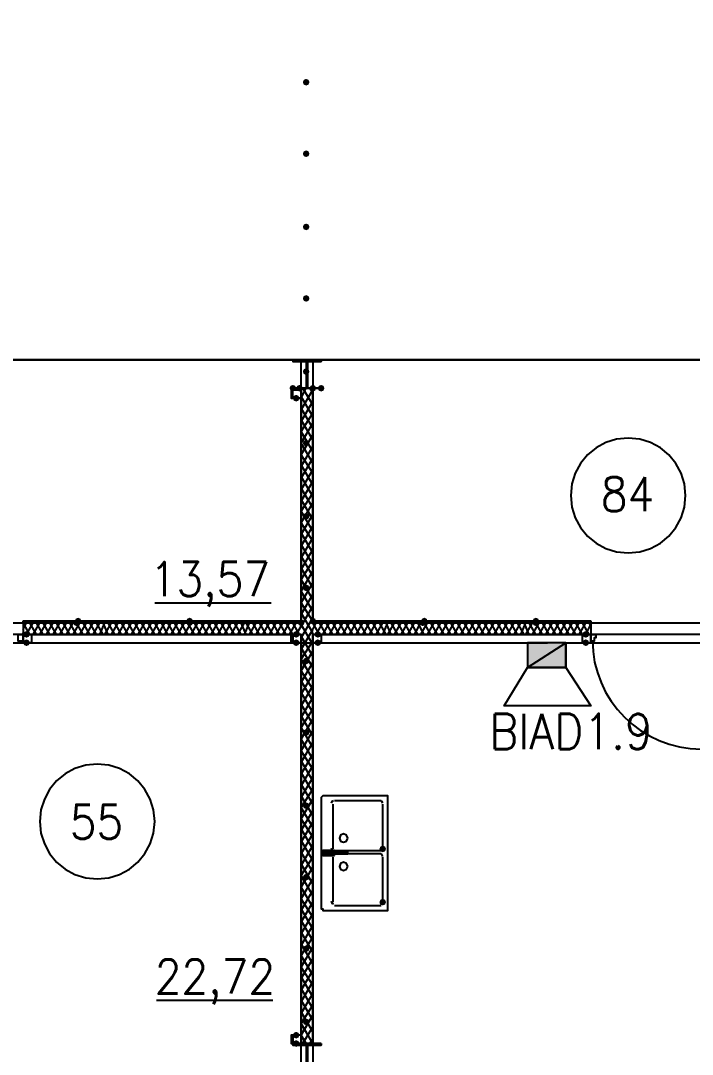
# Model space of a CAD drawing. Header units: millimetres. Extents: x 0 to 420, y 0 to 297.
# Drawn here: x 213.85 to 230.93, y 139.34 to 165.65 of the extents above; entities that cross this region are included whole.
import ezdxf

# ---------------------------------------------------------------- set-up
doc = ezdxf.new("R2010")
doc.units = ezdxf.units.MM
doc.layers.get('0').update_dxf_attribs({"linetype": 'CONTINUOUS'})
doc.styles.get("Standard").update_dxf_attribs({"font": 'STANDARD'})

msp = doc.modelspace()

# ---------------------------------------------------------------- hatches: boundary and pattern name
at = {"true_color": 0x000007}
for points in [[(221.191667, 164.084), (221.166796, 164.024204), (221.107, 163.999333), (221.047204, 164.024204), (221.022333, 164.084), (221.047204, 164.143796), (221.107, 164.168667), (221.166796, 164.143796)], [(221.191667, 162.263667), (221.166796, 162.203871), (221.107, 162.179), (221.047204, 162.203871), (221.022333, 162.263667), (221.047204, 162.323462), (221.107, 162.348333), (221.166796, 162.323463)], [(221.191667, 160.401), (221.166796, 160.341204), (221.107, 160.316333), (221.047204, 160.341204), (221.022333, 160.401), (221.047204, 160.460796), (221.107, 160.485667), (221.166796, 160.460796)], [(221.191667, 158.580667), (221.166796, 158.520871), (221.107, 158.496), (221.047204, 158.520871), (221.022333, 158.580667), (221.047204, 158.640462), (221.107, 158.665333), (221.166796, 158.640463)], [(221.191667, 156.718), (221.166796, 156.658204), (221.107, 156.633333), (221.047204, 156.658204), (221.022333, 156.718), (221.047204, 156.777796), (221.107, 156.802667), (221.166796, 156.777796)], [(220.853, 156.294667), (220.828129, 156.234871), (220.768333, 156.21), (220.708538, 156.234871), (220.683667, 156.294667), (220.708537, 156.354462), (220.768333, 156.379333), (220.828129, 156.354463)], [(221.022333, 156.294667), (220.997462, 156.234871), (220.937667, 156.21), (220.877871, 156.234871), (220.853, 156.294667), (220.877871, 156.354462), (220.937667, 156.379333), (220.997462, 156.354463)], [(221.361, 156.294667), (221.336129, 156.234871), (221.276333, 156.21), (221.216538, 156.234871), (221.191667, 156.294667), (221.216537, 156.354462), (221.276333, 156.379333), (221.336129, 156.354463)], [(221.572667, 156.294667), (221.547796, 156.234871), (221.488, 156.21), (221.428204, 156.234871), (221.403333, 156.294667), (221.428204, 156.354462), (221.488, 156.379333), (221.547796, 156.354463)], [(220.937667, 156.040667), (220.912796, 155.980871), (220.853, 155.956), (220.793204, 155.980871), (220.768333, 156.040667), (220.793204, 156.100462), (220.853, 156.125333), (220.912796, 156.100463)], [(221.191667, 154.897667), (221.166796, 154.837871), (221.107, 154.813), (221.047204, 154.837871), (221.022333, 154.897667), (221.047204, 154.957462), (221.107, 154.982333), (221.166796, 154.957463)], [(221.191667, 153.035), (221.166796, 152.975204), (221.107, 152.950333), (221.047204, 152.975204), (221.022333, 153.035), (221.047204, 153.094796), (221.107, 153.119667), (221.166796, 153.094796)], [(221.191667, 151.214667), (221.166796, 151.154871), (221.107, 151.13), (221.047204, 151.154871), (221.022333, 151.214667), (221.047204, 151.274462), (221.107, 151.299333), (221.166796, 151.274463)], [(214.079667, 150.029333), (214.054796, 149.969538), (213.995, 149.944667), (213.935204, 149.969538), (213.910333, 150.029333), (213.935204, 150.089129), (213.995, 150.114), (214.054796, 150.089129)], [(220.937667, 150.029333), (220.912796, 149.969538), (220.853, 149.944667), (220.793204, 149.969538), (220.768333, 150.029333), (220.793204, 150.089129), (220.853, 150.114), (220.912796, 150.089129)], [(221.488, 150.029333), (221.463129, 149.969538), (221.403333, 149.944667), (221.343538, 149.969538), (221.318667, 150.029333), (221.343537, 150.089129), (221.403333, 150.114), (221.463129, 150.089129)], [(228.303667, 150.029333), (228.278796, 149.969538), (228.219, 149.944667), (228.159204, 149.969538), (228.134333, 150.029333), (228.159204, 150.089129), (228.219, 150.114), (228.278796, 150.089129)], [(214.079667, 149.817667), (214.054796, 149.757871), (213.995, 149.733), (213.935204, 149.757871), (213.910333, 149.817667), (213.935204, 149.877462), (213.995, 149.902333), (214.054796, 149.877463)], [(220.937667, 149.817667), (220.912796, 149.757871), (220.853, 149.733), (220.793204, 149.757871), (220.768333, 149.817667), (220.793204, 149.877462), (220.853, 149.902333), (220.912796, 149.877463)], [(221.488, 149.817667), (221.463129, 149.757871), (221.403333, 149.733), (221.343538, 149.757871), (221.318667, 149.817667), (221.343537, 149.877462), (221.403333, 149.902333), (221.463129, 149.877463)], [(228.303667, 149.817667), (228.278796, 149.757871), (228.219, 149.733), (228.159204, 149.757871), (228.134333, 149.817667), (228.159204, 149.877462), (228.219, 149.902333), (228.278796, 149.877463)], [(221.191667, 149.352), (221.166796, 149.292204), (221.107, 149.267333), (221.047204, 149.292204), (221.022333, 149.352), (221.047204, 149.411796), (221.107, 149.436667), (221.166796, 149.411796)], [(221.191667, 147.531667), (221.166796, 147.471871), (221.107, 147.447), (221.047204, 147.471871), (221.022333, 147.531667), (221.047204, 147.591462), (221.107, 147.616333), (221.166796, 147.591463)], [(221.191667, 145.669), (221.166796, 145.609204), (221.107, 145.584333), (221.047204, 145.609204), (221.022333, 145.669), (221.047204, 145.728796), (221.107, 145.753667), (221.166796, 145.728796)], [(223.139, 144.568333), (223.114129, 144.508537), (223.054333, 144.483667), (222.994538, 144.508537), (222.969667, 144.568333), (222.994537, 144.628129), (223.054333, 144.653), (223.114129, 144.628129)], [(221.191667, 143.848667), (221.166796, 143.788871), (221.107, 143.764), (221.047204, 143.788871), (221.022333, 143.848667), (221.047204, 143.908462), (221.107, 143.933333), (221.166796, 143.908463)], [(223.139, 143.213667), (223.114129, 143.153871), (223.054333, 143.129), (222.994538, 143.153871), (222.969667, 143.213667), (222.994537, 143.273462), (223.054333, 143.298333), (223.114129, 143.273463)], [(221.191667, 142.028333), (221.166796, 141.968537), (221.107, 141.943667), (221.047204, 141.968537), (221.022333, 142.028333), (221.047204, 142.088129), (221.107, 142.113), (221.166796, 142.088129)], [(221.191667, 140.165667), (221.166796, 140.105871), (221.107, 140.081), (221.047204, 140.105871), (221.022333, 140.165667), (221.047204, 140.225462), (221.107, 140.250333), (221.166796, 140.225463)], [(220.937667, 139.827), (220.912796, 139.767204), (220.853, 139.742333), (220.793204, 139.767204), (220.768333, 139.827), (220.793204, 139.886796), (220.853, 139.911667), (220.912796, 139.886796)], [(220.937667, 139.615333), (220.912796, 139.555537), (220.853, 139.530667), (220.793204, 139.555537), (220.768333, 139.615333), (220.793204, 139.675129), (220.853, 139.7), (220.912796, 139.675129)]]:
    msp.add_hatch(color=0, dxfattribs=at).paths.add_polyline_path(points, flags=0)
h = msp.add_hatch(color=0, dxfattribs=at)
h.paths.add_polyline_path([(220.98, 150.368), (213.910333, 150.368), (220.98, 150.325667)], flags=0)
h.paths.add_polyline_path([(213.910333, 150.368), (220.98, 150.325667), (213.910333, 150.325667)], flags=0)
at = {"true_color": 0x0000fe}
for points in [[(215.349667, 150.325667), (215.324796, 150.265871), (215.265, 150.241), (215.205204, 150.265871), (215.180333, 150.325667), (215.205204, 150.385462), (215.265, 150.410333), (215.324796, 150.385463)], [(215.392, 150.368), (215.367129, 150.308204), (215.307333, 150.283333), (215.247537, 150.308204), (215.222667, 150.368), (215.247537, 150.427796), (215.307333, 150.452667), (215.367129, 150.427796)], [(218.228333, 150.368), (218.203463, 150.308204), (218.143667, 150.283333), (218.083871, 150.308204), (218.059, 150.368), (218.083871, 150.427796), (218.143667, 150.452667), (218.203462, 150.427796)], [(218.228333, 150.325667), (218.203463, 150.265871), (218.143667, 150.241), (218.083871, 150.265871), (218.059, 150.325667), (218.083871, 150.385462), (218.143667, 150.410333), (218.203462, 150.385463)], [(221.064667, 150.325667), (221.039796, 150.265871), (220.98, 150.241), (220.920204, 150.265871), (220.895333, 150.325667), (220.920204, 150.385462), (220.98, 150.410333), (221.039796, 150.385463)], [(221.064667, 150.325667), (221.039796, 150.265871), (220.98, 150.241), (220.920204, 150.265871), (220.895333, 150.325667), (220.920204, 150.385462), (220.98, 150.410333), (221.039796, 150.385463)], [(221.361, 150.368), (221.336129, 150.308204), (221.276333, 150.283333), (221.216538, 150.308204), (221.191667, 150.368), (221.216537, 150.427796), (221.276333, 150.452667), (221.336129, 150.427796)], [(221.361, 150.368), (221.336129, 150.308204), (221.276333, 150.283333), (221.216538, 150.308204), (221.191667, 150.368), (221.216537, 150.427796), (221.276333, 150.452667), (221.336129, 150.427796)], [(224.155, 150.325667), (224.130129, 150.265871), (224.070333, 150.241), (224.010538, 150.265871), (223.985667, 150.325667), (224.010537, 150.385462), (224.070333, 150.410333), (224.130129, 150.385463)], [(224.197333, 150.368), (224.172462, 150.308204), (224.112667, 150.283333), (224.052871, 150.308204), (224.028, 150.368), (224.052871, 150.427796), (224.112667, 150.452667), (224.172462, 150.427796)], [(227.033667, 150.368), (227.008796, 150.308204), (226.949, 150.283333), (226.889204, 150.308204), (226.864333, 150.368), (226.889204, 150.427796), (226.949, 150.452667), (227.008796, 150.427796)], [(227.033667, 150.325667), (227.008796, 150.265871), (226.949, 150.241), (226.889204, 150.265871), (226.864333, 150.325667), (226.889204, 150.385462), (226.949, 150.410333), (227.008796, 150.385463)]]:
    msp.add_hatch(color=0, dxfattribs=at).paths.add_polyline_path(points, flags=0)
at = {"true_color": 0x000007}
h = msp.add_hatch(color=0, dxfattribs=at)
h.paths.add_polyline_path([(228.346, 150.368), (221.276333, 150.368), (228.346, 150.325667)], flags=0)
h.paths.add_polyline_path([(221.276333, 150.368), (228.346, 150.325667), (221.276333, 150.325667)], flags=0)
at = {"true_color": 0x000052}
h = msp.add_hatch(color=0, dxfattribs=at)
h.paths.add_polyline_path([(227.711001, 149.182666), (226.737334, 149.182666), (227.711001, 149.817666)], flags=0)
h.paths.add_polyline_path([(226.737334, 149.182666), (227.711001, 149.817666), (226.737334, 149.817666)], flags=0)

# ---------------------------------------------------------------- linework, layer by layer
at = {"color": 0, "true_color": 0x000005}
for points in [[(227.711001, 149.817666), (250.909667, 149.817666), (250.909667, 138.175999), (252.899334, 138.175999), (252.899334, 138.133666), (252.899334, 138.175999), (256.159001, 138.175999), (256.159001, 149.817666), (373.168334, 149.817666), (373.168334, 175.048333), (260.773334, 175.048333), (255.100667, 175.048333), (255.100667, 153.966333), (254.889001, 153.966333), (254.592667, 153.966333), (254.592667, 186.393666), (253.830667, 186.393666), (238.633001, 186.393666), (238.633001, 175.048333), (226.737334, 175.048333), (122.343335, 175.048333)], [(116.755335, 154.093333), (122.809001, 154.093333), (122.809001, 149.817666), (227.245334, 149.817666)]]:
    msp.add_lwpolyline(points, dxfattribs=at)
at = {"color": 0, "true_color": 0x000008}
msp.add_lwpolyline([(238.887, 157.014333), (238.887, 167.851667), (117.432667, 167.851667), (117.432667, 157.014333)], close=True, dxfattribs=at)
at = {"color": 0, "true_color": 0x0000ab}
for points in [[(203.877333, 150.325667), (220.98, 150.325667), (220.98, 157.014333), (203.877333, 157.014333)], [(221.276333, 157.014333), (221.276333, 150.325667), (238.887, 150.325667), (238.887, 157.014333)]]:
    msp.add_lwpolyline(points, close=True, dxfattribs=at)
at = {"color": 0, "true_color": 0x000007}
for points in [[(220.768333, 157.014333), (220.768333, 156.972)], [(220.937667, 157.014333), (220.937667, 156.972)], [(221.107, 157.014333), (221.107, 156.294667)], [(221.276333, 157.014333), (221.276333, 156.972)], [(221.488, 157.014333), (221.488, 156.972)], [(220.853, 156.294667), (220.853, 156.252333)], [(220.98, 156.040667), (221.107, 156.294667)], [(220.98, 156.294667), (220.98, 150.325667)], [(221.276333, 150.325667), (221.276333, 156.294667), (220.98, 156.294667)], [(221.276333, 155.871333), (221.022333, 156.294667)], [(221.276333, 156.167667), (221.191667, 156.294667)], [(220.98, 155.744333), (221.276333, 156.252333)], [(221.276333, 155.575), (220.98, 156.083)], [(220.98, 155.448), (221.276333, 155.956)], [(221.276333, 155.278667), (220.98, 155.786667)], [(220.98, 155.194), (221.276333, 155.659667)], [(221.276333, 154.982333), (220.98, 155.490333)], [(220.98, 154.897667), (221.276333, 155.405667)], [(221.276333, 154.686), (220.98, 155.194)], [(220.98, 154.601333), (221.276333, 155.109333)], [(230.759, 153.564167), (230.729328, 153.85851), (230.644228, 154.132662), (230.509572, 154.380749), (230.331232, 154.596899), (230.115083, 154.775238), (229.866996, 154.909894), (229.592844, 154.994995), (229.2985, 155.024667), (229.004156, 154.994995), (228.730004, 154.909894), (228.481917, 154.775238), (228.265768, 154.596899), (228.087428, 154.380749), (227.952772, 154.132662), (227.867672, 153.85851), (227.838, 153.564167)], [(221.276333, 154.389667), (220.98, 154.897667)], [(220.98, 154.305), (221.276333, 154.813)], [(221.276333, 154.135667), (220.98, 154.601333)], [(220.98, 154.008667), (221.276333, 154.516667)], [(221.276333, 153.839333), (220.98, 154.347333)], [(220.98, 153.712333), (221.276333, 154.220333)], [(221.276333, 153.543), (220.98, 154.051)], [(220.98, 153.416), (221.276333, 153.924)], [(221.276333, 153.246667), (220.98, 153.754667)], [(220.98, 153.162), (221.276333, 153.627667)], [(221.276333, 152.950333), (220.98, 153.458333)], [(227.838, 153.564167), (227.867672, 153.269823), (227.952772, 152.995671), (228.087428, 152.747584), (228.265768, 152.531434), (228.481917, 152.353095), (228.730004, 152.218439), (229.004156, 152.133339), (229.2985, 152.103667), (229.592844, 152.133339), (229.866996, 152.218439), (230.115083, 152.353095), (230.331232, 152.531434), (230.509572, 152.747584), (230.644228, 152.995671), (230.729328, 153.269823), (230.759, 153.564167)], [(220.98, 152.865667), (221.276333, 153.373667)], [(221.276333, 152.654), (220.98, 153.162)], [(220.98, 152.569333), (221.276333, 153.077333)], [(221.276333, 152.4), (220.98, 152.865667)], [(220.98, 152.273), (221.276333, 152.781)], [(221.276333, 152.103667), (220.98, 152.611667)], [(220.98, 151.976667), (221.276333, 152.484667)], [(221.276333, 151.807333), (220.98, 152.315333)], [(220.98, 151.680333), (221.276333, 152.188333)], [(221.276333, 151.511), (220.98, 152.019)], [(220.98, 151.426333), (221.276333, 151.892)], [(221.276333, 151.214667), (220.98, 151.722667)], [(220.98, 151.13), (221.276333, 151.638)], [(221.276333, 150.918333), (220.98, 151.426333)], [(220.98, 150.833667), (221.276333, 151.341667)], [(221.276333, 150.622), (220.98, 151.13)], [(220.98, 150.537333), (221.276333, 151.045333)], [(217.254667, 150.833667), (220.218, 150.833667)], [(221.276333, 150.368), (220.98, 150.833667)], [(220.98, 150.241), (221.276333, 150.749)], [(221.276333, 150.071667), (220.98, 150.579667)], [(220.98, 150.325667), (213.910333, 150.325667), (220.98, 150.368), (213.910333, 150.368)], [(213.910333, 150.156333), (213.995, 150.325667)], [(214.079667, 150.029333), (213.910333, 150.325667)], [(213.910333, 150.325667), (213.910333, 150.029333)], [(213.910333, 150.325667), (213.910333, 150.029333)], [(220.98, 150.325667), (213.910333, 150.325667)], [(213.995, 150.029333), (214.164333, 150.325667)], [(214.249, 150.029333), (214.079667, 150.325667)], [(214.164333, 150.029333), (214.333667, 150.325667)], [(214.418333, 150.029333), (214.249, 150.325667)], [(214.333667, 150.029333), (214.503, 150.325667)], [(214.587667, 150.029333), (214.418333, 150.325667)], [(214.503, 150.029333), (214.672333, 150.325667)], [(214.757, 150.029333), (214.587667, 150.325667)], [(214.672333, 150.029333), (214.841667, 150.325667)], [(214.926333, 150.029333), (214.757, 150.325667)], [(214.841667, 150.029333), (215.011, 150.325667)], [(215.095667, 150.029333), (214.926333, 150.325667)], [(215.011, 150.029333), (215.180333, 150.325667)], [(215.265, 150.029333), (215.095667, 150.325667)], [(215.180333, 150.029333), (215.349667, 150.325667)], [(215.434333, 150.029333), (215.265, 150.325667)], [(215.349667, 150.029333), (215.519, 150.325667)], [(215.603667, 150.029333), (215.434333, 150.325667)], [(215.519, 150.029333), (215.688333, 150.325667)], [(215.773, 150.029333), (215.603667, 150.325667)], [(215.688333, 150.029333), (215.857667, 150.325667)], [(215.942333, 150.029333), (215.773, 150.325667)], [(215.857667, 150.029333), (215.984667, 150.325667)], [(216.069333, 150.029333), (215.942333, 150.325667)], [(215.984667, 150.029333), (216.154, 150.325667)], [(216.238667, 150.029333), (216.069333, 150.325667)], [(216.154, 150.029333), (216.323333, 150.325667)], [(216.408, 150.029333), (216.238667, 150.325667)], [(216.323333, 150.029333), (216.492667, 150.325667)], [(216.577333, 150.029333), (216.408, 150.325667)], [(216.492667, 150.029333), (216.662, 150.325667)], [(216.746667, 150.029333), (216.577333, 150.325667)], [(216.662, 150.029333), (216.831333, 150.325667)], [(216.916, 150.029333), (216.746667, 150.325667)], [(216.831333, 150.029333), (217.000667, 150.325667)], [(217.085333, 150.029333), (216.916, 150.325667)], [(217.000667, 150.029333), (217.17, 150.325667)], [(217.254667, 150.029333), (217.085333, 150.325667)], [(217.17, 150.029333), (217.339333, 150.325667)], [(217.424, 150.029333), (217.254667, 150.325667)], [(217.339333, 150.029333), (217.508667, 150.325667)], [(217.593333, 150.029333), (217.424, 150.325667)], [(217.508667, 150.029333), (217.678, 150.325667)], [(217.762667, 150.029333), (217.593333, 150.325667)], [(217.678, 150.029333), (217.847333, 150.325667)], [(217.932, 150.029333), (217.762667, 150.325667)], [(217.847333, 150.029333), (218.016667, 150.325667)], [(218.101333, 150.029333), (217.932, 150.325667)], [(218.016667, 150.029333), (218.186, 150.325667)], [(218.270667, 150.029333), (218.101333, 150.325667)], [(218.186, 150.029333), (218.355333, 150.325667)], [(218.44, 150.029333), (218.270667, 150.325667)], [(218.355333, 150.029333), (218.524667, 150.325667)], [(218.609333, 150.029333), (218.44, 150.325667)], [(218.524667, 150.029333), (218.694, 150.325667)], [(218.778667, 150.029333), (218.609333, 150.325667)], [(218.694, 150.029333), (218.863333, 150.325667)], [(218.948, 150.029333), (218.778667, 150.325667)], [(218.863333, 150.029333), (219.032667, 150.325667)], [(219.117333, 150.029333), (218.948, 150.325667)], [(219.032667, 150.029333), (219.202, 150.325667)], [(219.286667, 150.029333), (219.117333, 150.325667)], [(219.202, 150.029333), (219.371333, 150.325667)], [(219.456, 150.029333), (219.286667, 150.325667)], [(219.371333, 150.029333), (219.540667, 150.325667)], [(219.583, 150.029333), (219.456, 150.325667)], [(219.540667, 150.029333), (219.667667, 150.325667)], [(219.752333, 150.029333), (219.583, 150.325667)], [(219.667667, 150.029333), (219.837, 150.325667)], [(219.921667, 150.029333), (219.752333, 150.325667)], [(219.837, 150.029333), (220.006333, 150.325667)], [(220.091, 150.029333), (219.921667, 150.325667)], [(220.006333, 150.029333), (220.175667, 150.325667)], [(220.260333, 150.029333), (220.091, 150.325667)], [(220.175667, 150.029333), (220.345, 150.325667)], [(220.429667, 150.029333), (220.260333, 150.325667)], [(220.345, 150.029333), (220.514333, 150.325667)], [(220.599, 150.029333), (220.429667, 150.325667)], [(220.514333, 150.029333), (220.683667, 150.325667)], [(220.768333, 150.029333), (220.599, 150.325667)], [(220.683667, 150.029333), (220.853, 150.325667)], [(220.937667, 150.029333), (220.768333, 150.325667)], [(220.853, 150.029333), (220.98, 150.241)], [(220.98, 150.283333), (220.937667, 150.325667)], [(220.98, 149.944667), (221.276333, 150.452667)], [(221.276333, 149.775333), (220.98, 150.283333)], [(228.346, 150.368), (221.276333, 150.368), (228.346, 150.368), (221.276333, 150.325667)], [(221.276333, 150.156333), (221.361, 150.325667)], [(221.445667, 150.029333), (221.276333, 150.325667)], [(228.346, 150.325667), (221.276333, 150.325667)], [(221.361, 150.029333), (221.530333, 150.325667)], [(221.615, 150.029333), (221.445667, 150.325667)], [(221.530333, 150.029333), (221.699667, 150.325667)], [(221.784333, 150.029333), (221.615, 150.325667)], [(221.699667, 150.029333), (221.869, 150.325667)], [(221.953667, 150.029333), (221.784333, 150.325667)], [(221.869, 150.029333), (222.038333, 150.325667)], [(222.123, 150.029333), (221.953667, 150.325667)], [(222.038333, 150.029333), (222.207667, 150.325667)], [(222.292333, 150.029333), (222.123, 150.325667)], [(222.207667, 150.029333), (222.377, 150.325667)], [(222.461667, 150.029333), (222.292333, 150.325667)], [(222.377, 150.029333), (222.546333, 150.325667)], [(222.631, 150.029333), (222.461667, 150.325667)], [(222.546333, 150.029333), (222.715667, 150.325667)], [(222.800333, 150.029333), (222.631, 150.325667)], [(222.715667, 150.029333), (222.885, 150.325667)], [(222.969667, 150.029333), (222.800333, 150.325667)], [(222.885, 150.029333), (223.054333, 150.325667)], [(223.139, 150.029333), (222.969667, 150.325667)], [(223.054333, 150.029333), (223.181333, 150.325667)], [(223.266, 150.029333), (223.139, 150.325667)], [(223.181333, 150.029333), (223.350667, 150.325667)], [(223.435333, 150.029333), (223.266, 150.325667)], [(223.350667, 150.029333), (223.52, 150.325667)], [(223.604667, 150.029333), (223.435333, 150.325667)], [(223.52, 150.029333), (223.689333, 150.325667)], [(223.774, 150.029333), (223.604667, 150.325667)], [(223.689333, 150.029333), (223.858667, 150.325667)], [(223.943333, 150.029333), (223.774, 150.325667)], [(223.858667, 150.029333), (224.028, 150.325667)], [(224.112667, 150.029333), (223.943333, 150.325667)], [(224.028, 150.029333), (224.197333, 150.325667)], [(224.282, 150.029333), (224.112667, 150.325667)], [(224.197333, 150.029333), (224.366667, 150.325667)], [(224.451333, 150.029333), (224.282, 150.325667)], [(224.366667, 150.029333), (224.536, 150.325667)], [(224.620667, 150.029333), (224.451333, 150.325667)], [(224.536, 150.029333), (224.705333, 150.325667)], [(224.79, 150.029333), (224.620667, 150.325667)], [(224.705333, 150.029333), (224.874667, 150.325667)], [(224.959333, 150.029333), (224.79, 150.325667)], [(224.874667, 150.029333), (225.044, 150.325667)], [(225.128667, 150.029333), (224.959333, 150.325667)], [(225.044, 150.029333), (225.213333, 150.325667)], [(225.298, 150.029333), (225.128667, 150.325667)], [(225.213333, 150.029333), (225.382667, 150.325667)], [(225.467333, 150.029333), (225.298, 150.325667)], [(225.382667, 150.029333), (225.552, 150.325667)], [(225.636667, 150.029333), (225.467333, 150.325667)], [(225.552, 150.029333), (225.721333, 150.325667)], [(225.806, 150.029333), (225.636667, 150.325667)], [(225.721333, 150.029333), (225.890667, 150.325667)], [(225.975333, 150.029333), (225.806, 150.325667)], [(225.890667, 150.029333), (226.06, 150.325667)], [(226.144667, 150.029333), (225.975333, 150.325667)], [(226.06, 150.029333), (226.229333, 150.325667)], [(226.314, 150.029333), (226.144667, 150.325667)], [(226.229333, 150.029333), (226.398667, 150.325667)], [(226.483333, 150.029333), (226.314, 150.325667)], [(226.398667, 150.029333), (226.568, 150.325667)], [(226.652667, 150.029333), (226.483333, 150.325667)], [(226.568, 150.029333), (226.695, 150.325667)], [(226.779667, 150.029333), (226.652667, 150.325667)], [(226.695, 150.029333), (226.864333, 150.325667)], [(226.949, 150.029333), (226.779667, 150.325667)], [(226.864333, 150.029333), (227.033667, 150.325667)], [(227.118333, 150.029333), (226.949, 150.325667)], [(227.033667, 150.029333), (227.203, 150.325667)], [(227.287667, 150.029333), (227.118333, 150.325667)], [(227.203, 150.029333), (227.372333, 150.325667)], [(227.457, 150.029333), (227.287667, 150.325667)], [(227.372333, 150.029333), (227.541667, 150.325667)], [(227.626333, 150.029333), (227.457, 150.325667)], [(227.541667, 150.029333), (227.711, 150.325667)], [(227.795667, 150.029333), (227.626333, 150.325667)], [(227.711, 150.029333), (227.880333, 150.325667)], [(227.965, 150.029333), (227.795667, 150.325667)], [(227.880333, 150.029333), (228.049667, 150.325667)], [(228.134333, 150.029333), (227.965, 150.325667)], [(228.049667, 150.029333), (228.219, 150.325667)], [(228.303667, 150.029333), (228.134333, 150.325667)], [(228.219, 150.029333), (228.346, 150.283333)], [(228.346, 150.241), (228.303667, 150.325667)], [(228.346, 150.325667), (228.346, 150.029333)], [(228.346, 150.325667), (228.346, 150.029333)], [(213.910333, 149.944667), (213.910333, 150.029333), (212.428667, 150.029333)], [(213.910333, 150.029333), (213.910333, 150.071667)], [(213.910333, 150.029333), (220.98, 150.029333)], [(220.98, 149.648333), (221.276333, 150.156333)], [(220.98, 150.029333), (220.98, 139.615333), (221.276333, 139.615333), (221.276333, 150.029333)], [(221.276333, 149.479), (220.98, 149.987)], [(221.276333, 150.029333), (221.276333, 150.071667)], [(221.276333, 150.029333), (228.346, 150.029333)], [(229.827667, 150.029333), (228.346, 150.029333), (228.346, 149.944667)], [(231.267, 149.944667), (231.267, 150.029333), (229.827667, 150.029333)], [(212.428667, 149.817667), (213.910333, 149.817667), (213.910333, 149.944667)], [(220.98, 149.394333), (221.276333, 149.86)], [(228.346, 149.944667), (228.346, 149.817667), (229.827667, 149.817667)], [(228.388333, 149.881167), (228.402649, 149.597658), (228.444667, 149.32234), (228.512993, 149.056605), (228.606234, 148.801849), (228.722996, 148.559463), (228.861886, 148.330843), (229.021509, 148.117381), (229.200472, 147.920472), (229.397381, 147.741509), (229.610843, 147.581886), (229.839463, 147.442996), (230.081849, 147.326234), (230.336605, 147.232993), (230.60234, 147.164667), (230.877658, 147.122649), (231.161167, 147.108333)], [(229.827667, 149.817667), (231.267, 149.817667), (231.267, 149.944667)], [(221.276333, 149.182667), (220.98, 149.690667)], [(220.98, 149.098), (221.276333, 149.606)], [(221.276333, 148.886333), (220.98, 149.394333)], [(220.98, 148.801667), (221.276333, 149.309667)], [(221.276333, 148.632333), (220.98, 149.098)], [(220.98, 148.505333), (221.276333, 149.013333)], [(221.276333, 148.336), (220.98, 148.844)], [(220.98, 148.209), (221.276333, 148.717)], [(221.276333, 148.039667), (220.98, 148.547667)], [(220.98, 147.912667), (221.276333, 148.420667)], [(221.276333, 147.743333), (220.98, 148.251333)], [(220.98, 147.658667), (221.276333, 148.124333)], [(221.276333, 147.447), (220.98, 147.955)], [(220.98, 147.362333), (221.276333, 147.870333)], [(221.276333, 147.150667), (220.98, 147.658667)], [(220.98, 147.066), (221.276333, 147.574)], [(221.276333, 146.854333), (220.98, 147.362333)], [(220.98, 146.769667), (221.276333, 147.277667)], [(221.276333, 146.600333), (220.98, 147.066)], [(220.98, 146.473333), (221.276333, 146.981333)], [(221.276333, 146.304), (220.98, 146.812)], [(217.254667, 145.266833), (217.224995, 145.561177), (217.139894, 145.835329), (217.005238, 146.083416), (216.826899, 146.299566), (216.610749, 146.477905), (216.362662, 146.612561), (216.08851, 146.697661), (215.794167, 146.727333), (215.499823, 146.697661), (215.225671, 146.612561), (214.977584, 146.477905), (214.761434, 146.299566), (214.583095, 146.083416), (214.448439, 145.835329), (214.363339, 145.561177), (214.333667, 145.266833)], [(220.98, 146.177), (221.276333, 146.685)], [(221.276333, 146.007667), (220.98, 146.515667)], [(220.98, 145.880667), (221.276333, 146.388667)], [(221.276333, 145.711333), (220.98, 146.219333)], [(220.98, 145.626667), (221.276333, 146.092333)], [(221.276333, 145.415), (220.98, 145.923)], [(220.98, 145.330333), (221.276333, 145.838333)], [(221.8055, 145.796), (221.760606, 145.777394), (221.742, 145.7325)], [(223.012, 145.796), (221.826667, 145.796)], [(223.054333, 145.7325), (223.035728, 145.777394), (222.990833, 145.796)], [(221.276333, 145.118667), (220.98, 145.626667)], [(220.98, 145.034), (221.276333, 145.542)], [(221.784333, 145.711333), (221.784333, 144.568333)], [(223.054333, 144.568333), (223.054333, 145.711333)], [(214.333667, 145.266833), (214.363339, 144.97249), (214.448439, 144.698338), (214.583095, 144.450251), (214.761434, 144.234101), (214.977584, 144.055762), (215.225671, 143.921106), (215.499823, 143.836005), (215.794167, 143.806333), (216.08851, 143.836005), (216.362662, 143.921106), (216.610749, 144.055762), (216.826899, 144.234101), (217.005238, 144.450251), (217.139894, 144.698338), (217.224995, 144.97249), (217.254667, 145.266833)], [(221.276333, 144.864667), (220.98, 145.330333)], [(220.98, 144.737667), (221.276333, 145.245667)], [(221.276333, 144.568333), (220.98, 145.076333)], [(220.98, 144.441333), (221.276333, 144.949333)], [(221.276333, 144.272), (220.98, 144.78)], [(220.98, 144.145), (221.276333, 144.653)], [(221.276333, 143.975667), (220.98, 144.483667)], [(221.742, 144.5895), (221.760606, 144.544605), (221.8055, 144.526)], [(221.826667, 144.526), (223.012, 144.526)], [(222.990833, 144.526), (223.035728, 144.544605), (223.054333, 144.5895)], [(220.98, 143.891), (221.276333, 144.356667)], [(221.276333, 143.679333), (220.98, 144.187333)], [(221.8055, 144.441333), (221.760606, 144.422728), (221.742, 144.377833)], [(221.784333, 144.356667), (221.784333, 143.213667)], [(223.012, 144.441333), (221.826667, 144.441333)], [(223.054333, 144.377833), (223.035728, 144.422728), (222.990833, 144.441333)], [(223.054333, 143.213667), (223.054333, 144.356667)], [(220.98, 143.594667), (221.276333, 144.102667)], [(221.276333, 143.383), (220.98, 143.891)], [(220.98, 143.298333), (221.276333, 143.806333)], [(221.276333, 143.086667), (220.98, 143.594667)], [(220.98, 143.002), (221.276333, 143.51)], [(221.276333, 142.832667), (220.98, 143.298333)], [(220.98, 142.705667), (221.276333, 143.213667)], [(221.742, 143.234833), (221.760606, 143.189939), (221.8055, 143.171333)], [(221.826667, 143.129), (223.012, 143.129)], [(222.990833, 143.171333), (223.035728, 143.189939), (223.054333, 143.234833)], [(221.276333, 142.536333), (220.98, 143.044333)], [(220.98, 142.409333), (221.276333, 142.917333)], [(221.276333, 142.24), (220.98, 142.748)], [(220.98, 142.113), (221.276333, 142.621)], [(221.276333, 141.943667), (220.98, 142.451667)], [(220.98, 141.859), (221.276333, 142.324667)], [(221.276333, 141.647333), (220.98, 142.155333)], [(220.98, 141.562667), (221.276333, 142.070667)], [(221.276333, 141.351), (220.98, 141.859)], [(220.98, 141.266333), (221.276333, 141.774333)], [(221.276333, 141.097), (220.98, 141.562667)], [(220.98, 140.97), (221.276333, 141.478)], [(221.276333, 140.800667), (220.98, 141.308667)], [(220.98, 140.673667), (221.276333, 141.181667)], [(221.276333, 140.504333), (220.98, 141.012333)], [(220.98, 140.377333), (221.276333, 140.885333)], [(217.297, 140.716), (220.260333, 140.716)], [(221.276333, 140.208), (220.98, 140.716)], [(220.98, 140.123333), (221.276333, 140.589)], [(221.276333, 139.911667), (220.98, 140.419667)], [(220.98, 139.827), (221.276333, 140.335)], [(221.276333, 139.615333), (220.98, 140.123333)], [(221.022333, 139.615333), (221.276333, 140.038667)], [(221.107, 139.615333), (220.98, 139.827)], [(221.191667, 139.615333), (221.276333, 139.742333)], [(220.768333, 139.615333), (220.768333, 139.573)], [(220.937667, 139.615333), (220.937667, 139.573)], [(221.107, 139.615333), (221.107, 138.895667)], [(221.276333, 139.615333), (221.276333, 139.573)], [(221.488, 139.615333), (221.488, 139.573)]]:
    msp.add_lwpolyline(points, dxfattribs=at)
for points in [[(221.488, 157.014333), (220.768333, 157.014333), (220.768333, 156.972), (221.107, 156.972), (221.107, 156.294667), (220.768333, 156.294667), (221.488, 156.294667), (221.149333, 156.294667), (221.149333, 156.972), (221.488, 156.972)], [(220.98, 156.294667), (220.726, 156.294667), (220.726, 156.040667), (220.98, 156.040667)], [(220.98, 156.252333), (220.98, 156.040667), (220.768333, 156.040667), (220.768333, 156.252333)], [(220.98, 150.368), (213.910333, 150.368), (220.98, 150.325667)], [(213.910333, 150.368), (220.98, 150.325667), (213.910333, 150.325667)], [(213.910333, 150.325667), (220.98, 150.325667), (220.98, 150.368), (213.910333, 150.368)], [(213.910333, 150.325667), (220.98, 150.325667), (220.98, 150.368), (213.910333, 150.368)], [(228.346, 150.368), (221.276333, 150.368), (228.346, 150.325667)], [(221.276333, 150.368), (228.346, 150.325667), (221.276333, 150.325667)], [(228.346, 150.368), (228.346, 150.325667), (221.276333, 150.325667), (221.276333, 150.368), (228.346, 150.368), (221.276333, 150.368), (221.276333, 150.325667), (228.346, 150.325667)], [(203.877333, 150.029333), (203.877333, 138.895667), (220.98, 138.895667), (220.98, 150.029333)], [(213.910333, 150.029333), (213.910333, 149.86), (213.783333, 149.86), (213.783333, 149.944667), (213.783333, 150.029333)], [(213.910333, 150.029333), (214.122, 150.029333), (214.122, 149.817667), (213.910333, 149.817667), (213.910333, 150.029333), (214.122, 150.029333), (214.122, 149.817667), (213.910333, 149.817667)], [(220.726, 150.029333), (220.98, 150.029333), (220.98, 149.817667), (220.726, 149.817667)], [(220.768333, 150.029333), (220.768333, 149.817667), (220.98, 149.817667), (220.98, 150.029333)], [(221.276333, 150.029333), (221.488, 150.029333), (221.488, 149.817667), (221.276333, 149.817667), (221.276333, 150.029333), (221.488, 150.029333), (221.488, 149.817667), (221.276333, 149.817667)], [(221.276333, 150.029333), (221.276333, 138.895667), (238.887, 138.895667), (238.887, 150.029333)], [(228.134333, 150.029333), (228.346, 150.029333), (228.346, 149.817667), (228.134333, 149.817667), (228.134333, 150.029333), (228.346, 150.029333), (228.346, 149.817667), (228.134333, 149.817667)], [(228.473, 150.029333), (228.473, 149.944667), (228.430667, 149.944667), (228.430667, 149.86), (228.346, 149.86), (228.346, 150.029333)], [(223.181333, 143.044333), (223.181333, 145.880667), (223.181333, 145.923), (223.139, 145.923), (221.572667, 145.923), (221.530333, 145.923), (221.488, 145.880667), (221.488, 143.044333), (221.530333, 143.044333), (221.530333, 143.002), (221.572667, 143.002), (223.139, 143.002), (223.181333, 143.002)], [(222.165333, 144.8435), (222.13434, 144.91834), (222.0595, 144.949333), (221.98466, 144.91834), (221.953667, 144.8435), (221.98466, 144.76866), (222.0595, 144.737667), (222.13434, 144.76866)], [(221.742, 144.399), (221.742, 144.441333), (221.572667, 144.441333), (221.572667, 144.483667), (221.742, 144.483667), (221.742, 144.526), (221.530333, 144.526), (221.530333, 144.399)], [(222.165333, 144.441333), (222.165333, 144.483667), (221.572667, 144.483667), (221.572667, 144.441333)], [(221.826667, 144.526), (221.742, 144.526), (221.742, 144.483667), (221.826667, 144.483667)], [(221.826667, 144.399), (221.826667, 144.441333), (221.742, 144.441333), (221.742, 144.399)], [(222.165333, 144.123833), (222.13434, 144.198673), (222.0595, 144.229667), (221.98466, 144.198673), (221.953667, 144.123833), (221.98466, 144.048993), (222.0595, 144.018), (222.13434, 144.048993)], [(220.98, 139.827), (220.768333, 139.827), (220.768333, 139.615333), (220.98, 139.615333), (220.98, 139.827), (220.726, 139.827), (220.726, 139.615333), (220.98, 139.615333)], [(221.488, 139.615333), (220.768333, 139.615333), (220.768333, 139.573), (221.107, 139.573), (221.107, 138.938), (220.768333, 138.938), (220.768333, 138.895667), (221.488, 138.895667), (221.488, 138.938), (221.149333, 138.938), (221.149333, 139.573), (221.488, 139.573)]]:
    msp.add_lwpolyline(points, close=True, dxfattribs=at)
at = {"color": 0, "true_color": 0x000052}
msp.add_lwpolyline([(227.711001, 149.182666), (227.711001, 149.817666), (226.737334, 149.817666), (226.737334, 149.182666), (227.711001, 149.182666), (228.346001, 148.208999), (226.144667, 148.208999), (226.737334, 149.182666)], dxfattribs=at)
for points in [[(227.711001, 149.182666), (226.737334, 149.182666), (227.711001, 149.817666)], [(226.737334, 149.182666), (227.711001, 149.817666), (226.737334, 149.817666)]]:
    msp.add_lwpolyline(points, close=True, dxfattribs=at)

# ---------------------------------------------------------------- texts
at = {"color": 0, "true_color": 0x000007, "attachment_point": 1}
for s, insert, char_height, width in [('84', (228.6, 154.034036), 0.872032, 1.16270936), ('13,57', (217.12766, 151.875029), 0.872032, 2.56764984), ('BIAD1.9', (225.76367, 148.009873), 0.90154, 4.00684452), ('55', (215.095674, 145.694364), 0.872032, 1.06581688), ('22,72', (217.254663, 141.757369), 0.872032, 2.76143456)]:
    msp.add_mtext(s, dxfattribs=dict(at, insert=insert, char_height=char_height, width=width))

doc.saveas('drawing.dxf')
